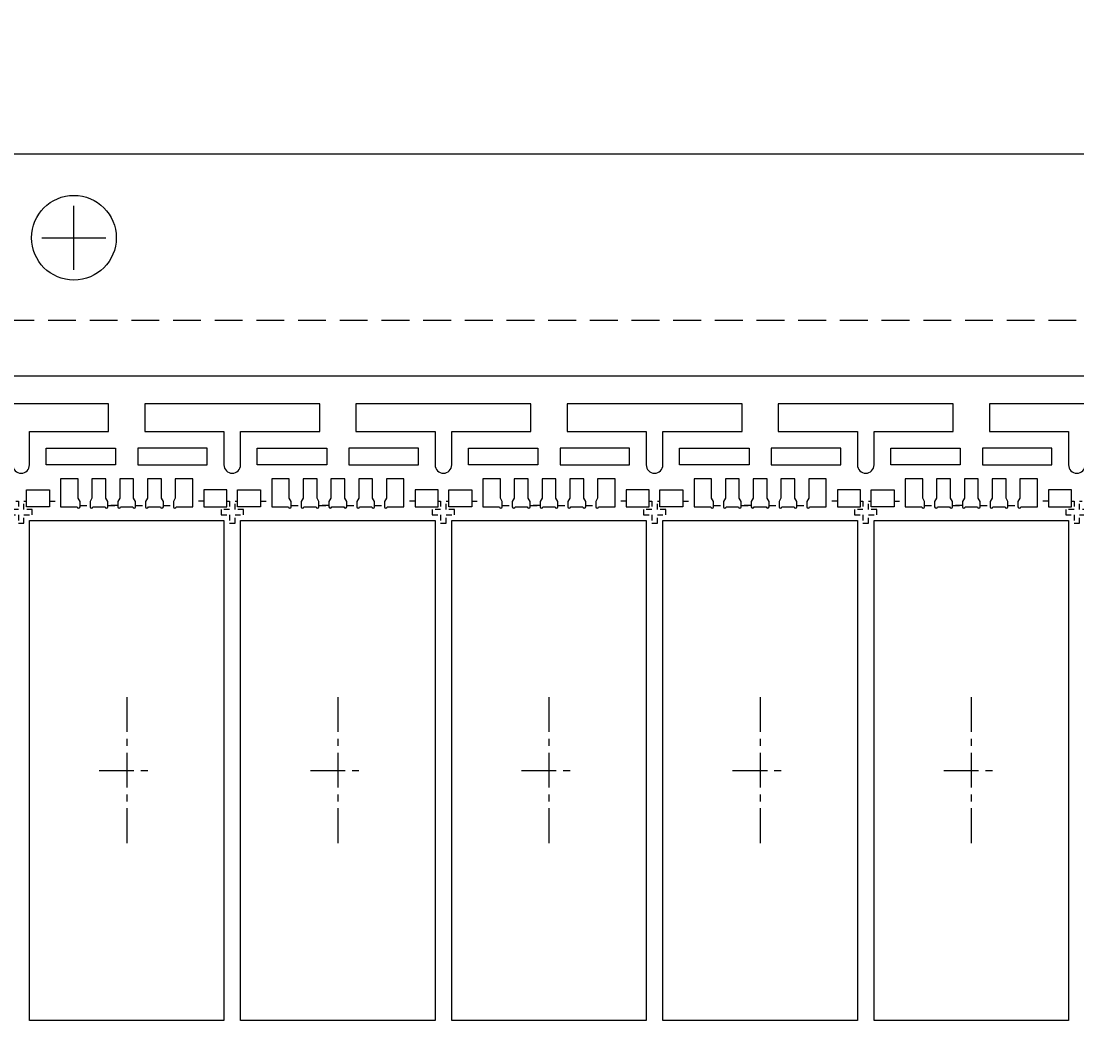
# Model space of a CAD drawing. Header units: millimetres. Extents: x 4471 to 10624, y 832 to 10725.
# Drawn here: x 4573.78 to 4592.78, y 1731.47 to 1749.61 of the extents above; entities that cross this region are included whole.
import ezdxf

# ---------------------------------------------------------------- set-up
doc = ezdxf.new("R2010")
doc.units = ezdxf.units.MM
for name, pattern in [('CENTER', [2, 1.25, -0.25, 0.25, -0.25]), ('DASHED', [0.75, 0.5, -0.25]), ('HIDDEN', [0.375, 0.25, -0.125])]:
    doc.linetypes.add(name, pattern=pattern)
for name, color, linetype in [('1', 7, 'Continuous'), ('1D', 4, 'Continuous'), ('PKG', 2, 'Continuous'), ('中心线', 1, 'CENTER'), ('标注', 6, 'Continuous')]:
    doc.layers.add(name, color=color, linetype=linetype)
doc.layers.add('DIM', color=4, linetype='Continuous', lineweight=18)
doc.styles.add('SIMPLEX', font='SIMPLEX')
doc.styles.get("Standard").update_dxf_attribs({"font": 'SimSun.ttf'})
doc.dimstyles.new('ISO-25', dxfattribs={"dimtxt": 0.1, "dimasz": 0.08, "dimexe": 0.015, "dimexo": 0.015, "dimgap": 0.02, "dimtad": 0, "dimzin": 1, "dimdsep": 46, "dimtxsty": 'Standard', "dimcen": 0.1, "dimadec": 0, "dimazin": 0, "dimtfac": 1, "dimtmove": 0, "dimatfit": 3, "dimfxl": 1, "dimarcsym": 0})

# ---------------------------------------------------------------- blocks, each defined once
blk = doc.blocks.new('*D138')
at = {"layer": 'Defpoints', "color": 0, "transparency": 16777216}
for p in [(4537.811, 1753.604), (4574.73, 1745.709), (4536.48, 1734.581)]:
    blk.add_point(p, dxfattribs=at)
at = {"layer": 'DIM', "color": 0, "lineweight": -2, "transparency": 16777216}
for p, q in [((4537.811, 1753.444), (4537.811, 1753.604)), ((4536.48, 1753.284), (4537.811, 1753.444)), ((4536.48, 1734.596), (4536.48, 1753.284))]:
    blk.add_line(p, q, dxfattribs=at)
at = {"layer": 'DIM', "color": 0, "lineweight": 9, "transparency": 16777216, "insert": (4537.811, 1756.472), "char_height": 1.15, "attachment_point": 5, "rotation": 90, "style": 'SIMPLEX'}
blk.add_mtext('38.250', dxfattribs=at)

msp = doc.modelspace()

# ---------------------------------------------------------------- linework, layer by layer
at = {"lineweight": 9, "elevation": 0.0291}
for points in [[(4573.9302, 1741.6214), (4573.9302, 1742.2214), (4575.3552, 1742.2214), (4575.3552, 1742.7214), (4572.2052, 1742.7214), (4572.2052, 1742.2214), (4573.6302, 1742.2214), (4573.6302, 1741.6214, 1)], [(4577.7302, 1741.6214), (4577.7302, 1742.2214), (4579.1552, 1742.2214), (4579.1552, 1742.7214), (4576.0052, 1742.7214), (4576.0052, 1742.2214), (4577.4302, 1742.2214), (4577.4302, 1741.6214, 1)], [(4581.5302, 1741.6214), (4581.5302, 1742.2214), (4582.9552, 1742.2214), (4582.9552, 1742.7214), (4579.8052, 1742.7214), (4579.8052, 1742.2214), (4581.2302, 1742.2214), (4581.2302, 1741.6214, 1)], [(4585.3302, 1741.6214), (4585.3302, 1742.2214), (4586.7552, 1742.2214), (4586.7552, 1742.7214), (4583.6052, 1742.7214), (4583.6052, 1742.2214), (4585.0302, 1742.2214), (4585.0302, 1741.6214, 1)], [(4589.1302, 1741.6214), (4589.1302, 1742.2214), (4590.5552, 1742.2214), (4590.5552, 1742.7214), (4587.4052, 1742.7214), (4587.4052, 1742.2214), (4588.8302, 1742.2214), (4588.8302, 1741.6214, 1)], [(4592.9302, 1741.6214), (4592.9302, 1742.2214), (4594.3552, 1742.2214), (4594.3552, 1742.7214), (4591.2052, 1742.7214), (4591.2052, 1742.2214), (4592.6302, 1742.2214), (4592.6302, 1741.6214, 1)]]:
    msp.add_lwpolyline(points, format="xyb", close=True, dxfattribs=at)
for points in [[(4575.4802, 1741.6214), (4574.2302, 1741.6214), (4574.2302, 1741.9214), (4575.4802, 1741.9214)], [(4575.8802, 1741.6214), (4577.1302, 1741.6214), (4577.1302, 1741.9214), (4575.8802, 1741.9214)], [(4579.2802, 1741.6214), (4578.0302, 1741.6214), (4578.0302, 1741.9214), (4579.2802, 1741.9214)], [(4579.6802, 1741.6214), (4580.9302, 1741.6214), (4580.9302, 1741.9214), (4579.6802, 1741.9214)], [(4583.0802, 1741.6214), (4581.8302, 1741.6214), (4581.8302, 1741.9214), (4583.0802, 1741.9214)], [(4583.4802, 1741.6214), (4584.7302, 1741.6214), (4584.7302, 1741.9214), (4583.4802, 1741.9214)], [(4586.8802, 1741.6214), (4585.6302, 1741.6214), (4585.6302, 1741.9214), (4586.8802, 1741.9214)], [(4587.2802, 1741.6214), (4588.5302, 1741.6214), (4588.5302, 1741.9214), (4587.2802, 1741.9214)], [(4590.6802, 1741.6214), (4589.4302, 1741.6214), (4589.4302, 1741.9214), (4590.6802, 1741.9214)], [(4591.0802, 1741.6214), (4592.3302, 1741.6214), (4592.3302, 1741.9214), (4591.0802, 1741.9214)]]:
    msp.add_lwpolyline(points, close=True, dxfattribs=at)
at = {"layer": '1', "lineweight": 9}
for p, q in [((4536.4802, 1747.2214, 0.0291), (4611.9802, 1747.2214, 0.0291)), ((4573.8752, 1741.1714, 0.0291), (4574.2902, 1741.1714, 0.0291)), ((4573.8752, 1740.8664, 0.0291), (4573.8752, 1741.1714, 0.0291)), ((4574.2902, 1741.1714, 0.0291), (4574.2902, 1740.8664, 0.0291)), ((4577.4852, 1741.1714, 0.0291), (4577.0702, 1741.1714, 0.0291)), ((4577.0702, 1741.1714, 0.0291), (4577.0702, 1740.8664, 0.0291)), ((4577.4852, 1740.8664, 0.0291), (4577.4852, 1741.1714, 0.0291)), ((4577.6752, 1741.1714, 0.0291), (4578.0902, 1741.1714, 0.0291)), ((4577.6752, 1740.8664, 0.0291), (4577.6752, 1741.1714, 0.0291)), ((4578.0902, 1741.1714, 0.0291), (4578.0902, 1740.8664, 0.0291)), ((4581.2852, 1741.1714, 0.0291), (4580.8702, 1741.1714, 0.0291)), ((4580.8702, 1741.1714, 0.0291), (4580.8702, 1740.8664, 0.0291)), ((4581.2852, 1740.8664, 0.0291), (4581.2852, 1741.1714, 0.0291)), ((4581.4752, 1741.1714, 0.0291), (4581.8902, 1741.1714, 0.0291)), ((4581.4752, 1740.8664, 0.0291), (4581.4752, 1741.1714, 0.0291)), ((4581.8902, 1741.1714, 0.0291), (4581.8902, 1740.8664, 0.0291)), ((4585.0852, 1741.1714, 0.0291), (4584.6702, 1741.1714, 0.0291)), ((4584.6702, 1741.1714, 0.0291), (4584.6702, 1740.8664, 0.0291)), ((4585.0852, 1740.8664, 0.0291), (4585.0852, 1741.1714, 0.0291)), ((4585.2752, 1741.1714, 0.0291), (4585.6902, 1741.1714, 0.0291)), ((4585.2752, 1740.8664, 0.0291), (4585.2752, 1741.1714, 0.0291)), ((4585.6902, 1741.1714, 0.0291), (4585.6902, 1740.8664, 0.0291)), ((4588.8852, 1741.1714, 0.0291), (4588.4702, 1741.1714, 0.0291)), ((4588.4702, 1741.1714, 0.0291), (4588.4702, 1740.8664, 0.0291)), ((4588.8852, 1740.8664, 0.0291), (4588.8852, 1741.1714, 0.0291)), ((4589.0752, 1741.1714, 0.0291), (4589.4902, 1741.1714, 0.0291)), ((4589.0752, 1740.8664, 0.0291), (4589.0752, 1741.1714, 0.0291)), ((4589.4902, 1741.1714, 0.0291), (4589.4902, 1740.8664, 0.0291)), ((4592.6852, 1741.1714, 0.0291), (4592.2702, 1741.1714, 0.0291)), ((4592.2702, 1741.1714, 0.0291), (4592.2702, 1740.8664, 0.0291)), ((4592.6852, 1740.8664, 0.0291), (4592.6852, 1741.1714, 0.0291)), ((4574.2902, 1740.8664, 0.0291), (4573.8752, 1740.8664, 0.0291)), ((4577.0702, 1740.8664, 0.0291), (4577.4852, 1740.8664, 0.0291)), ((4578.0902, 1740.8664, 0.0291), (4577.6752, 1740.8664, 0.0291)), ((4580.8702, 1740.8664, 0.0291), (4581.2852, 1740.8664, 0.0291)), ((4581.8902, 1740.8664, 0.0291), (4581.4752, 1740.8664, 0.0291)), ((4584.6702, 1740.8664, 0.0291), (4585.0852, 1740.8664, 0.0291)), ((4585.6902, 1740.8664, 0.0291), (4585.2752, 1740.8664, 0.0291)), ((4588.4702, 1740.8664, 0.0291), (4588.8852, 1740.8664, 0.0291)), ((4589.4902, 1740.8664, 0.0291), (4589.0752, 1740.8664, 0.0291)), ((4592.2702, 1740.8664, 0.0291), (4592.6852, 1740.8664, 0.0291))]:
    msp.add_line(p, q, dxfattribs=at)
at = {"layer": '1', "color": 0, "lineweight": 9}
for p, q in [((4574.8052, 1741.3714, 0.0291), (4574.4902, 1741.3714, 0.0291)), ((4574.4902, 1741.3714, 0.0291), (4574.4902, 1740.8664, 0.0291)), ((4574.8052, 1741.0214, 0.0291), (4574.8052, 1741.3714, 0.0291)), ((4575.3052, 1741.3714, 0.0291), (4575.0552, 1741.3714, 0.0291)), ((4575.0552, 1741.3714, 0.0291), (4575.0552, 1741.0214, 0.0291)), ((4575.3052, 1741.0214, 0.0291), (4575.3052, 1741.3714, 0.0291)), ((4575.8052, 1741.3714, 0.0291), (4575.5552, 1741.3714, 0.0291)), ((4575.5552, 1741.3714, 0.0291), (4575.5552, 1741.0214, 0.0291)), ((4575.8052, 1741.0214, 0.0291), (4575.8052, 1741.3714, 0.0291)), ((4576.3052, 1741.3714, 0.0291), (4576.0552, 1741.3714, 0.0291)), ((4576.0552, 1741.3714, 0.0291), (4576.0552, 1741.0214, 0.0291)), ((4576.3052, 1741.0214, 0.0291), (4576.3052, 1741.3714, 0.0291)), ((4576.5552, 1741.3714, 0.0291), (4576.5552, 1741.0214, 0.0291)), ((4576.8702, 1741.3714, 0.0291), (4576.5552, 1741.3714, 0.0291)), ((4576.8702, 1740.8664, 0.0291), (4576.8702, 1741.3714, 0.0291)), ((4578.6052, 1741.3714, 0.0291), (4578.2902, 1741.3714, 0.0291)), ((4578.2902, 1741.3714, 0.0291), (4578.2902, 1740.8664, 0.0291)), ((4578.6052, 1741.0214, 0.0291), (4578.6052, 1741.3714, 0.0291)), ((4579.1052, 1741.3714, 0.0291), (4578.8552, 1741.3714, 0.0291)), ((4578.8552, 1741.3714, 0.0291), (4578.8552, 1741.0214, 0.0291)), ((4579.1052, 1741.0214, 0.0291), (4579.1052, 1741.3714, 0.0291)), ((4579.6052, 1741.3714, 0.0291), (4579.3552, 1741.3714, 0.0291)), ((4579.3552, 1741.3714, 0.0291), (4579.3552, 1741.0214, 0.0291)), ((4579.6052, 1741.0214, 0.0291), (4579.6052, 1741.3714, 0.0291)), ((4580.1052, 1741.3714, 0.0291), (4579.8552, 1741.3714, 0.0291)), ((4579.8552, 1741.3714, 0.0291), (4579.8552, 1741.0214, 0.0291)), ((4580.1052, 1741.0214, 0.0291), (4580.1052, 1741.3714, 0.0291)), ((4580.3552, 1741.3714, 0.0291), (4580.3552, 1741.0214, 0.0291)), ((4580.6702, 1741.3714, 0.0291), (4580.3552, 1741.3714, 0.0291)), ((4580.6702, 1740.8664, 0.0291), (4580.6702, 1741.3714, 0.0291)), ((4582.4052, 1741.3714, 0.0291), (4582.0902, 1741.3714, 0.0291)), ((4582.0902, 1741.3714, 0.0291), (4582.0902, 1740.8664, 0.0291)), ((4582.4052, 1741.0214, 0.0291), (4582.4052, 1741.3714, 0.0291)), ((4582.9052, 1741.3714, 0.0291), (4582.6552, 1741.3714, 0.0291)), ((4582.6552, 1741.3714, 0.0291), (4582.6552, 1741.0214, 0.0291)), ((4582.9052, 1741.0214, 0.0291), (4582.9052, 1741.3714, 0.0291)), ((4583.4052, 1741.3714, 0.0291), (4583.1552, 1741.3714, 0.0291)), ((4583.1552, 1741.3714, 0.0291), (4583.1552, 1741.0214, 0.0291)), ((4583.4052, 1741.0214, 0.0291), (4583.4052, 1741.3714, 0.0291)), ((4583.9052, 1741.3714, 0.0291), (4583.6552, 1741.3714, 0.0291)), ((4583.6552, 1741.3714, 0.0291), (4583.6552, 1741.0214, 0.0291)), ((4583.9052, 1741.0214, 0.0291), (4583.9052, 1741.3714, 0.0291)), ((4584.1552, 1741.3714, 0.0291), (4584.1552, 1741.0214, 0.0291)), ((4584.4702, 1741.3714, 0.0291), (4584.1552, 1741.3714, 0.0291)), ((4584.4702, 1740.8664, 0.0291), (4584.4702, 1741.3714, 0.0291)), ((4586.2052, 1741.3714, 0.0291), (4585.8902, 1741.3714, 0.0291)), ((4585.8902, 1741.3714, 0.0291), (4585.8902, 1740.8664, 0.0291)), ((4586.2052, 1741.0214, 0.0291), (4586.2052, 1741.3714, 0.0291)), ((4586.7052, 1741.3714, 0.0291), (4586.4552, 1741.3714, 0.0291)), ((4586.4552, 1741.3714, 0.0291), (4586.4552, 1741.0214, 0.0291)), ((4586.7052, 1741.0214, 0.0291), (4586.7052, 1741.3714, 0.0291)), ((4587.2052, 1741.3714, 0.0291), (4586.9552, 1741.3714, 0.0291)), ((4586.9552, 1741.3714, 0.0291), (4586.9552, 1741.0214, 0.0291)), ((4587.2052, 1741.0214, 0.0291), (4587.2052, 1741.3714, 0.0291)), ((4587.7052, 1741.3714, 0.0291), (4587.4552, 1741.3714, 0.0291)), ((4587.4552, 1741.3714, 0.0291), (4587.4552, 1741.0214, 0.0291)), ((4587.7052, 1741.0214, 0.0291), (4587.7052, 1741.3714, 0.0291)), ((4587.9552, 1741.3714, 0.0291), (4587.9552, 1741.0214, 0.0291)), ((4588.2702, 1741.3714, 0.0291), (4587.9552, 1741.3714, 0.0291)), ((4588.2702, 1740.8664, 0.0291), (4588.2702, 1741.3714, 0.0291)), ((4590.0052, 1741.3714, 0.0291), (4589.6902, 1741.3714, 0.0291)), ((4589.6902, 1741.3714, 0.0291), (4589.6902, 1740.8664, 0.0291)), ((4590.0052, 1741.0214, 0.0291), (4590.0052, 1741.3714, 0.0291)), ((4590.5052, 1741.3714, 0.0291), (4590.2552, 1741.3714, 0.0291)), ((4590.2552, 1741.3714, 0.0291), (4590.2552, 1741.0214, 0.0291)), ((4590.5052, 1741.0214, 0.0291), (4590.5052, 1741.3714, 0.0291)), ((4591.0052, 1741.3714, 0.0291), (4590.7552, 1741.3714, 0.0291)), ((4590.7552, 1741.3714, 0.0291), (4590.7552, 1741.0214, 0.0291)), ((4591.0052, 1741.0214, 0.0291), (4591.0052, 1741.3714, 0.0291)), ((4591.5052, 1741.3714, 0.0291), (4591.2552, 1741.3714, 0.0291)), ((4591.2552, 1741.3714, 0.0291), (4591.2552, 1741.0214, 0.0291)), ((4591.5052, 1741.0214, 0.0291), (4591.5052, 1741.3714, 0.0291)), ((4591.7552, 1741.3714, 0.0291), (4591.7552, 1741.0214, 0.0291)), ((4592.0702, 1741.3714, 0.0291), (4591.7552, 1741.3714, 0.0291)), ((4592.0702, 1740.8664, 0.0291), (4592.0702, 1741.3714, 0.0291)), ((4574.8402, 1740.9644, 0.0291), (4574.8052, 1741.0214, 0.0291)), ((4575.0552, 1741.0214, 0.0291), (4575.0202, 1740.9644, 0.0291)), ((4575.3402, 1740.9644, 0.0291), (4575.3052, 1741.0214, 0.0291)), ((4575.5552, 1741.0214, 0.0291), (4575.5202, 1740.9644, 0.0291)), ((4575.8402, 1740.9644, 0.0291), (4575.8052, 1741.0214, 0.0291)), ((4576.0552, 1741.0214, 0.0291), (4576.0202, 1740.9644, 0.0291)), ((4576.3402, 1740.9644, 0.0291), (4576.3052, 1741.0214, 0.0291)), ((4576.5552, 1741.0214, 0.0291), (4576.5202, 1740.9644, 0.0291)), ((4578.6402, 1740.9644, 0.0291), (4578.6052, 1741.0214, 0.0291)), ((4578.8552, 1741.0214, 0.0291), (4578.8202, 1740.9644, 0.0291)), ((4579.1402, 1740.9644, 0.0291), (4579.1052, 1741.0214, 0.0291)), ((4579.3552, 1741.0214, 0.0291), (4579.3202, 1740.9644, 0.0291)), ((4579.6402, 1740.9644, 0.0291), (4579.6052, 1741.0214, 0.0291)), ((4579.8552, 1741.0214, 0.0291), (4579.8202, 1740.9644, 0.0291)), ((4580.1402, 1740.9644, 0.0291), (4580.1052, 1741.0214, 0.0291)), ((4580.3552, 1741.0214, 0.0291), (4580.3202, 1740.9644, 0.0291)), ((4582.4402, 1740.9644, 0.0291), (4582.4052, 1741.0214, 0.0291)), ((4582.6552, 1741.0214, 0.0291), (4582.6202, 1740.9644, 0.0291)), ((4582.9402, 1740.9644, 0.0291), (4582.9052, 1741.0214, 0.0291)), ((4583.1552, 1741.0214, 0.0291), (4583.1202, 1740.9644, 0.0291)), ((4583.4402, 1740.9644, 0.0291), (4583.4052, 1741.0214, 0.0291)), ((4583.6552, 1741.0214, 0.0291), (4583.6202, 1740.9644, 0.0291)), ((4583.9402, 1740.9644, 0.0291), (4583.9052, 1741.0214, 0.0291)), ((4584.1552, 1741.0214, 0.0291), (4584.1202, 1740.9644, 0.0291)), ((4586.2402, 1740.9644, 0.0291), (4586.2052, 1741.0214, 0.0291)), ((4586.4552, 1741.0214, 0.0291), (4586.4202, 1740.9644, 0.0291)), ((4586.7402, 1740.9644, 0.0291), (4586.7052, 1741.0214, 0.0291)), ((4586.9552, 1741.0214, 0.0291), (4586.9202, 1740.9644, 0.0291)), ((4587.2402, 1740.9644, 0.0291), (4587.2052, 1741.0214, 0.0291)), ((4587.4552, 1741.0214, 0.0291), (4587.4202, 1740.9644, 0.0291)), ((4587.7402, 1740.9644, 0.0291), (4587.7052, 1741.0214, 0.0291)), ((4587.9552, 1741.0214, 0.0291), (4587.9202, 1740.9644, 0.0291)), ((4590.0402, 1740.9644, 0.0291), (4590.0052, 1741.0214, 0.0291)), ((4590.2552, 1741.0214, 0.0291), (4590.2202, 1740.9644, 0.0291)), ((4590.5402, 1740.9644, 0.0291), (4590.5052, 1741.0214, 0.0291)), ((4590.7552, 1741.0214, 0.0291), (4590.7202, 1740.9644, 0.0291)), ((4591.0402, 1740.9644, 0.0291), (4591.0052, 1741.0214, 0.0291)), ((4591.2552, 1741.0214, 0.0291), (4591.2202, 1740.9644, 0.0291)), ((4591.5402, 1740.9644, 0.0291), (4591.5052, 1741.0214, 0.0291)), ((4591.7552, 1741.0214, 0.0291), (4591.7202, 1740.9644, 0.0291)), ((4574.4902, 1740.8664, 0.0291), (4574.7902, 1740.8664, 0.0291)), ((4574.8402, 1740.8664, 0.0291), (4574.8402, 1740.9644, 0.0291)), ((4575.0202, 1740.9644, 0.0291), (4575.0202, 1740.8664, 0.0291)), ((4575.0702, 1740.8664, 0.0291), (4575.2902, 1740.8664, 0.0291)), ((4575.3402, 1740.8664, 0.0291), (4575.3402, 1740.9644, 0.0291)), ((4575.5202, 1740.9644, 0.0291), (4575.5202, 1740.8664, 0.0291)), ((4575.5702, 1740.8664, 0.0291), (4575.7902, 1740.8664, 0.0291)), ((4575.8402, 1740.8664, 0.0291), (4575.8402, 1740.9644, 0.0291)), ((4576.0202, 1740.9644, 0.0291), (4576.0202, 1740.8664, 0.0291)), ((4576.0702, 1740.8664, 0.0291), (4576.2902, 1740.8664, 0.0291)), ((4576.3402, 1740.8664, 0.0291), (4576.3402, 1740.9644, 0.0291)), ((4576.5202, 1740.9644, 0.0291), (4576.5202, 1740.8664, 0.0291)), ((4576.5702, 1740.8664, 0.0291), (4576.8702, 1740.8664, 0.0291)), ((4578.2902, 1740.8664, 0.0291), (4578.5902, 1740.8664, 0.0291)), ((4578.6402, 1740.8664, 0.0291), (4578.6402, 1740.9644, 0.0291)), ((4578.8202, 1740.9644, 0.0291), (4578.8202, 1740.8664, 0.0291)), ((4578.8702, 1740.8664, 0.0291), (4579.0902, 1740.8664, 0.0291)), ((4579.1402, 1740.8664, 0.0291), (4579.1402, 1740.9644, 0.0291)), ((4579.3202, 1740.9644, 0.0291), (4579.3202, 1740.8664, 0.0291)), ((4579.3702, 1740.8664, 0.0291), (4579.5902, 1740.8664, 0.0291)), ((4579.6402, 1740.8664, 0.0291), (4579.6402, 1740.9644, 0.0291)), ((4579.8202, 1740.9644, 0.0291), (4579.8202, 1740.8664, 0.0291)), ((4579.8702, 1740.8664, 0.0291), (4580.0902, 1740.8664, 0.0291)), ((4580.1402, 1740.8664, 0.0291), (4580.1402, 1740.9644, 0.0291)), ((4580.3202, 1740.9644, 0.0291), (4580.3202, 1740.8664, 0.0291)), ((4580.3702, 1740.8664, 0.0291), (4580.6702, 1740.8664, 0.0291)), ((4582.0902, 1740.8664, 0.0291), (4582.3902, 1740.8664, 0.0291)), ((4582.4402, 1740.8664, 0.0291), (4582.4402, 1740.9644, 0.0291)), ((4582.6202, 1740.9644, 0.0291), (4582.6202, 1740.8664, 0.0291)), ((4582.6702, 1740.8664, 0.0291), (4582.8902, 1740.8664, 0.0291)), ((4582.9402, 1740.8664, 0.0291), (4582.9402, 1740.9644, 0.0291)), ((4583.1202, 1740.9644, 0.0291), (4583.1202, 1740.8664, 0.0291)), ((4583.1702, 1740.8664, 0.0291), (4583.3902, 1740.8664, 0.0291)), ((4583.4402, 1740.8664, 0.0291), (4583.4402, 1740.9644, 0.0291)), ((4583.6202, 1740.9644, 0.0291), (4583.6202, 1740.8664, 0.0291)), ((4583.6702, 1740.8664, 0.0291), (4583.8902, 1740.8664, 0.0291)), ((4583.9402, 1740.8664, 0.0291), (4583.9402, 1740.9644, 0.0291)), ((4584.1202, 1740.9644, 0.0291), (4584.1202, 1740.8664, 0.0291)), ((4584.1702, 1740.8664, 0.0291), (4584.4702, 1740.8664, 0.0291)), ((4585.8902, 1740.8664, 0.0291), (4586.1902, 1740.8664, 0.0291)), ((4586.2402, 1740.8664, 0.0291), (4586.2402, 1740.9644, 0.0291)), ((4586.4202, 1740.9644, 0.0291), (4586.4202, 1740.8664, 0.0291)), ((4586.4702, 1740.8664, 0.0291), (4586.6902, 1740.8664, 0.0291)), ((4586.7402, 1740.8664, 0.0291), (4586.7402, 1740.9644, 0.0291)), ((4586.9202, 1740.9644, 0.0291), (4586.9202, 1740.8664, 0.0291)), ((4586.9702, 1740.8664, 0.0291), (4587.1902, 1740.8664, 0.0291)), ((4587.2402, 1740.8664, 0.0291), (4587.2402, 1740.9644, 0.0291)), ((4587.4202, 1740.9644, 0.0291), (4587.4202, 1740.8664, 0.0291)), ((4587.4702, 1740.8664, 0.0291), (4587.6902, 1740.8664, 0.0291)), ((4587.7402, 1740.8664, 0.0291), (4587.7402, 1740.9644, 0.0291)), ((4587.9202, 1740.9644, 0.0291), (4587.9202, 1740.8664, 0.0291)), ((4587.9702, 1740.8664, 0.0291), (4588.2702, 1740.8664, 0.0291)), ((4589.6902, 1740.8664, 0.0291), (4589.9902, 1740.8664, 0.0291)), ((4590.0402, 1740.8664, 0.0291), (4590.0402, 1740.9644, 0.0291)), ((4590.2202, 1740.9644, 0.0291), (4590.2202, 1740.8664, 0.0291)), ((4590.2702, 1740.8664, 0.0291), (4590.4902, 1740.8664, 0.0291)), ((4590.5402, 1740.8664, 0.0291), (4590.5402, 1740.9644, 0.0291)), ((4590.7202, 1740.9644, 0.0291), (4590.7202, 1740.8664, 0.0291)), ((4590.7702, 1740.8664, 0.0291), (4590.9902, 1740.8664, 0.0291)), ((4591.0402, 1740.8664, 0.0291), (4591.0402, 1740.9644, 0.0291)), ((4591.2202, 1740.9644, 0.0291), (4591.2202, 1740.8664, 0.0291)), ((4591.2702, 1740.8664, 0.0291), (4591.4902, 1740.8664, 0.0291)), ((4591.5402, 1740.8664, 0.0291), (4591.5402, 1740.9644, 0.0291)), ((4591.7202, 1740.9644, 0.0291), (4591.7202, 1740.8664, 0.0291)), ((4591.7702, 1740.8664, 0.0291), (4592.0702, 1740.8664, 0.0291))]:
    msp.add_line(p, q, dxfattribs=at)
at = {"layer": '1', "lineweight": 9}
msp.add_circle((4574.7302, 1745.7094, 0.0291), 0.762, dxfattribs=at)
at = {"layer": '1', "color": 0, "lineweight": 9}
for centre in [(4574.8152, 1740.8664, 0.0291), (4575.0452, 1740.8664, 0.0291), (4575.3152, 1740.8664, 0.0291), (4575.5452, 1740.8664, 0.0291), (4575.8152, 1740.8664, 0.0291), (4576.0452, 1740.8664, 0.0291), (4576.3152, 1740.8664, 0.0291), (4576.5452, 1740.8664, 0.0291), (4578.6152, 1740.8664, 0.0291), (4578.8452, 1740.8664, 0.0291), (4579.1152, 1740.8664, 0.0291), (4579.3452, 1740.8664, 0.0291), (4579.6152, 1740.8664, 0.0291), (4579.8452, 1740.8664, 0.0291), (4580.1152, 1740.8664, 0.0291), (4580.3452, 1740.8664, 0.0291), (4582.4152, 1740.8664, 0.0291), (4582.6452, 1740.8664, 0.0291), (4582.9152, 1740.8664, 0.0291), (4583.1452, 1740.8664, 0.0291), (4583.4152, 1740.8664, 0.0291), (4583.6452, 1740.8664, 0.0291), (4583.9152, 1740.8664, 0.0291), (4584.1452, 1740.8664, 0.0291), (4586.2152, 1740.8664, 0.0291), (4586.4452, 1740.8664, 0.0291), (4586.7152, 1740.8664, 0.0291), (4586.9452, 1740.8664, 0.0291), (4587.2152, 1740.8664, 0.0291), (4587.4452, 1740.8664, 0.0291), (4587.7152, 1740.8664, 0.0291), (4587.9452, 1740.8664, 0.0291), (4590.0152, 1740.8664, 0.0291), (4590.2452, 1740.8664, 0.0291), (4590.5152, 1740.8664, 0.0291), (4590.7452, 1740.8664, 0.0291), (4591.0152, 1740.8664, 0.0291), (4591.2452, 1740.8664, 0.0291), (4591.5152, 1740.8664, 0.0291), (4591.7452, 1740.8664, 0.0291)]:
    msp.add_arc(centre, 0.025, 180, 0, dxfattribs=at)
at = {"layer": '1D', "lineweight": 9}
for p, q in [((4574.7302, 1745.1344, 0.0291), (4574.7302, 1746.2844, 0.0291)), ((4574.1552, 1745.7094, 0.0291), (4575.3052, 1745.7094, 0.0291))]:
    msp.add_line(p, q, dxfattribs=at)
at = {"layer": '1D', "color": 1, "lineweight": 9, "elevation": 0.0291}
msp.add_lwpolyline([(4611.9802, 1673.2214), (4539.9802, 1673.2214), (4539.9802, 1743.2214), (4611.9802, 1743.2214)], dxfattribs=at)
at = {"layer": '1D', "color": 4, "linetype": 'HIDDEN', "lineweight": 9, "ltscale": 0.2, "elevation": 0.0291}
for points in [[(4573.6852, 1740.9714), (4573.7302, 1740.9714), (4573.7302, 1740.8214), (4573.5802, 1740.8214), (4573.5802, 1740.7214), (4573.7302, 1740.7214), (4573.7302, 1740.5714), (4573.8302, 1740.5714), (4573.8302, 1740.7214), (4573.9802, 1740.7214), (4573.9802, 1740.8214), (4573.8302, 1740.8214), (4573.8302, 1740.9714), (4573.8752, 1740.9714)], [(4574.2902, 1740.9714), (4574.4902, 1740.9714)], [(4577.0702, 1740.9714), (4576.8702, 1740.9714)], [(4577.4852, 1740.9714), (4577.5302, 1740.9714), (4577.5302, 1740.8214), (4577.3802, 1740.8214), (4577.3802, 1740.7214), (4577.5302, 1740.7214), (4577.5302, 1740.5714), (4577.6302, 1740.5714), (4577.6302, 1740.7214), (4577.7802, 1740.7214), (4577.7802, 1740.8214), (4577.6302, 1740.8214), (4577.6302, 1740.9714), (4577.6752, 1740.9714)], [(4578.0902, 1740.9714), (4578.2902, 1740.9714)], [(4580.8702, 1740.9714), (4580.6702, 1740.9714)], [(4581.2852, 1740.9714), (4581.3302, 1740.9714), (4581.3302, 1740.8214), (4581.1802, 1740.8214), (4581.1802, 1740.7214), (4581.3302, 1740.7214), (4581.3302, 1740.5714), (4581.4302, 1740.5714), (4581.4302, 1740.7214), (4581.5802, 1740.7214), (4581.5802, 1740.8214), (4581.4302, 1740.8214), (4581.4302, 1740.9714), (4581.4752, 1740.9714)], [(4581.8902, 1740.9714), (4582.0902, 1740.9714)], [(4584.6702, 1740.9714), (4584.4702, 1740.9714)], [(4585.0852, 1740.9714), (4585.1302, 1740.9714), (4585.1302, 1740.8214), (4584.9802, 1740.8214), (4584.9802, 1740.7214), (4585.1302, 1740.7214), (4585.1302, 1740.5714), (4585.2302, 1740.5714), (4585.2302, 1740.7214), (4585.3802, 1740.7214), (4585.3802, 1740.8214), (4585.2302, 1740.8214), (4585.2302, 1740.9714), (4585.2752, 1740.9714)], [(4585.6902, 1740.9714), (4585.8902, 1740.9714)], [(4588.4702, 1740.9714), (4588.2702, 1740.9714)], [(4588.8852, 1740.9714), (4588.9302, 1740.9714), (4588.9302, 1740.8214), (4588.7802, 1740.8214), (4588.7802, 1740.7214), (4588.9302, 1740.7214), (4588.9302, 1740.5714), (4589.0302, 1740.5714), (4589.0302, 1740.7214), (4589.1802, 1740.7214), (4589.1802, 1740.8214), (4589.0302, 1740.8214), (4589.0302, 1740.9714), (4589.0752, 1740.9714)], [(4589.4902, 1740.9714), (4589.6902, 1740.9714)], [(4592.2702, 1740.9714), (4592.0702, 1740.9714)], [(4592.6852, 1740.9714), (4592.7302, 1740.9714), (4592.7302, 1740.8214), (4592.5802, 1740.8214), (4592.5802, 1740.7214), (4592.7302, 1740.7214), (4592.7302, 1740.5714), (4592.8302, 1740.5714), (4592.8302, 1740.7214), (4592.9802, 1740.7214), (4592.9802, 1740.8214), (4592.8302, 1740.8214), (4592.8302, 1740.9714), (4592.8752, 1740.9714)]]:
    msp.add_lwpolyline(points, dxfattribs=at)
at = {"layer": '1D', "color": 4, "linetype": 'HIDDEN', "lineweight": 9, "ltscale": 0.5, "elevation": 0.0291}
for points in [[(4574.8402, 1740.8914), (4575.0202, 1740.8914)], [(4575.8402, 1740.8914), (4576.0202, 1740.8914)], [(4576.3402, 1740.8914), (4576.5202, 1740.8914)], [(4578.6402, 1740.8914), (4578.8202, 1740.8914)], [(4579.6402, 1740.8914), (4579.8202, 1740.8914)], [(4580.1402, 1740.8914), (4580.3202, 1740.8914)], [(4582.4402, 1740.8914), (4582.6202, 1740.8914)], [(4583.4402, 1740.8914), (4583.6202, 1740.8914)], [(4583.9402, 1740.8914), (4584.1202, 1740.8914)], [(4586.2402, 1740.8914), (4586.4202, 1740.8914)], [(4587.2402, 1740.8914), (4587.4202, 1740.8914)], [(4587.7402, 1740.8914), (4587.9202, 1740.8914)], [(4590.0402, 1740.8914), (4590.2202, 1740.8914)], [(4591.0402, 1740.8914), (4591.2202, 1740.8914)], [(4591.5402, 1740.8914), (4591.7202, 1740.8914)]]:
    msp.add_lwpolyline(points, dxfattribs=at)
for points in [[(4575.5202, 1740.8914), (4575.3402, 1740.8914)], [(4579.3202, 1740.8914), (4579.1402, 1740.8914)], [(4583.1202, 1740.8914), (4582.9402, 1740.8914)], [(4586.9202, 1740.8914), (4586.7402, 1740.8914)], [(4590.7202, 1740.8914), (4590.5402, 1740.8914)]]:
    msp.add_lwpolyline(points, close=True, dxfattribs=at)
at = {"layer": 'PKG', "linetype": 'Continuous', "lineweight": 9, "elevation": 0.0291}
for points in [[(4573.9302, 1731.6214), (4573.9302, 1740.6214), (4577.4302, 1740.6214), (4577.4302, 1731.6214)], [(4577.7302, 1731.6214), (4577.7302, 1740.6214), (4581.2302, 1740.6214), (4581.2302, 1731.6214)], [(4581.5302, 1731.6214), (4581.5302, 1740.6214), (4585.0302, 1740.6214), (4585.0302, 1731.6214)], [(4585.3302, 1731.6214), (4585.3302, 1740.6214), (4588.8302, 1740.6214), (4588.8302, 1731.6214)], [(4589.1302, 1731.6214), (4589.1302, 1740.6214), (4592.6302, 1740.6214), (4592.6302, 1731.6214)]]:
    msp.add_lwpolyline(points, close=True, dxfattribs=at)
at = {"layer": '中心线', "lineweight": 9, "ltscale": 0.5}
for p, q in [((4575.6802, 1737.4414, 0.0291), (4575.6802, 1734.8014, 0.0291)), ((4579.4802, 1737.4414, 0.0291), (4579.4802, 1734.8014, 0.0291)), ((4583.2802, 1737.4414, 0.0291), (4583.2802, 1734.8014, 0.0291)), ((4587.0802, 1737.4414, 0.0291), (4587.0802, 1734.8014, 0.0291)), ((4590.8802, 1737.4414, 0.0291), (4590.8802, 1734.8014, 0.0291)), ((4575.1852, 1736.1214, 0.0291), (4576.1752, 1736.1214, 0.0291)), ((4578.9852, 1736.1214, 0.0291), (4579.9752, 1736.1214, 0.0291)), ((4582.7852, 1736.1214, 0.0291), (4583.7752, 1736.1214, 0.0291)), ((4586.5852, 1736.1214, 0.0291), (4587.5752, 1736.1214, 0.0291)), ((4590.3852, 1736.1214, 0.0291), (4591.3752, 1736.1214, 0.0291))]:
    msp.add_line(p, q, dxfattribs=at)
at = {"layer": '标注', "linetype": 'DASHED', "lineweight": 5}
msp.add_line((4634.7669, 1744.2214, 0.0291), (4535.4802, 1744.2214, 0.0291), dxfattribs=at)

# ---------------------------------------------------------------- dimensions: what is measured, and where the dimension line sits
at = {"layer": 'DIM', "lineweight": 9}
dim = msp.add_ordinate_dim(feature_location=(4536.4802, 1734.5806, 0.0291), offset=(1.3305, 19.0238), dtype=1, origin=(4574.7302, 1745.7094, 0.0291), dimstyle='ISO-25', override={"dimtxt": 1.15, "dimdec": 3, "dimtxsty": 'SIMPLEX', "dimtdec": 3, "dimarcsym": 2}, dxfattribs=at)
dim.commit()
dim.dimension.update_dxf_attribs({"geometry": '*D138', "text_midpoint": (4537.8108, 1756.472, 0.0291)})

doc.saveas('drawing.dxf')
